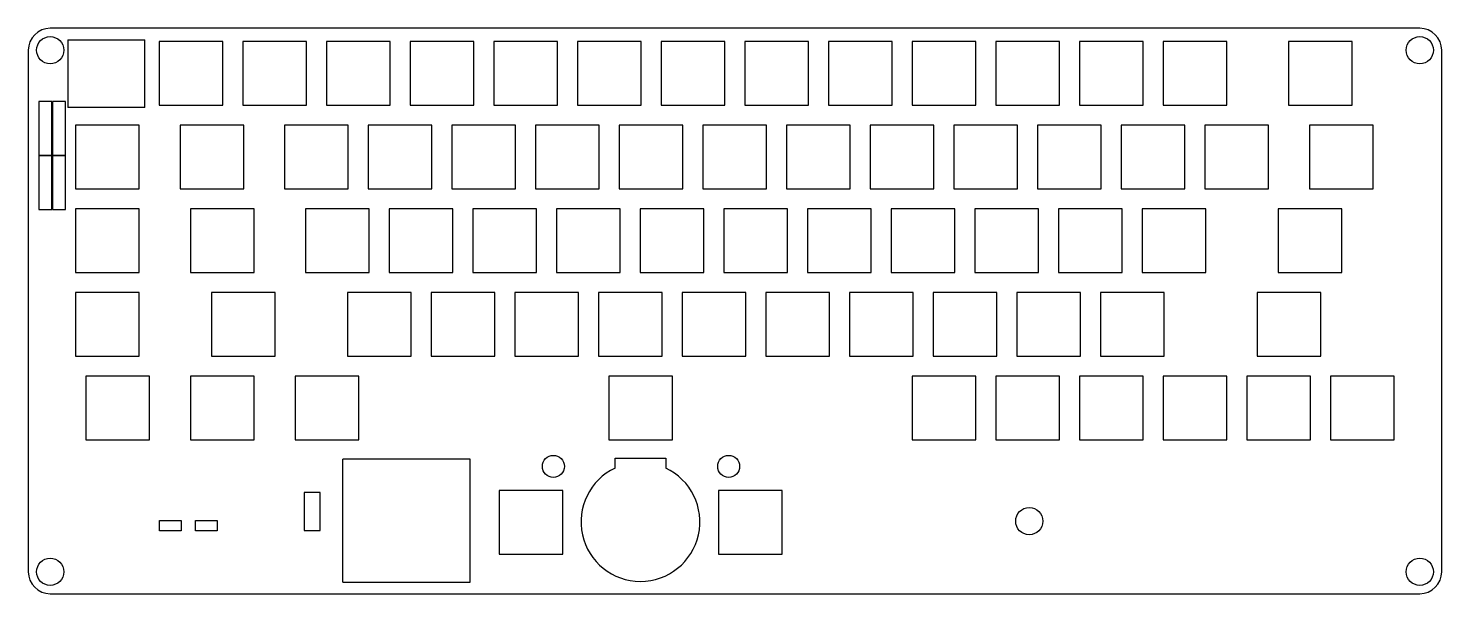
# Model space of a CAD drawing. Extents: x 64 to 386, y -179 to -51.
import ezdxf

# ---------------------------------------------------------------- set-up
doc = ezdxf.new("R2010")
doc.units = 0
doc.layers.add('BLACK', color=7, linetype='CONTINUOUS')

msp = doc.modelspace()

# ---------------------------------------------------------------- linework, layer by layer
at = {"layer": 'BLACK', "linetype": 'CONTINUOUS'}
for p, q in [((380.87, -50.51), (69.04, -50.51)), ((73.055, -53.12), (73.055, -68.52)), ((73.055, -53.12), (90.555, -53.12)), ((90.555, -68.52), (90.555, -53.12)), ((93.835, -53.55), (93.835, -68.05)), ((108.335, -53.55), (93.835, -53.55)), ((108.335, -68.05), (108.335, -53.55)), ((112.885, -53.55), (112.885, -68.05)), ((127.385, -53.55), (112.885, -53.55)), ((127.385, -68.05), (127.385, -53.55)), ((131.935, -53.55), (131.935, -68.05)), ((146.435, -53.55), (131.935, -53.55)), ((146.435, -68.05), (146.435, -53.55)), ((150.985, -53.55), (150.985, -68.05)), ((165.485, -53.55), (150.985, -53.55)), ((165.485, -68.05), (165.485, -53.55)), ((170.035, -53.55), (170.035, -68.05)), ((184.535, -53.55), (170.035, -53.55)), ((184.535, -68.05), (184.535, -53.55)), ((189.085, -53.55), (189.085, -68.05)), ((203.585, -53.55), (189.085, -53.55)), ((203.585, -68.05), (203.585, -53.55)), ((208.135, -53.55), (208.135, -68.05)), ((222.635, -53.55), (208.135, -53.55)), ((222.635, -68.05), (222.635, -53.55)), ((227.185, -53.55), (227.185, -68.05)), ((241.685, -53.55), (227.185, -53.55)), ((241.685, -68.05), (241.685, -53.55)), ((246.235, -53.55), (246.235, -68.05)), ((260.735, -53.55), (246.235, -53.55)), ((260.735, -68.05), (260.735, -53.55)), ((265.285, -53.55), (265.285, -68.05)), ((279.785, -53.55), (265.285, -53.55)), ((279.785, -68.05), (279.785, -53.55)), ((284.335, -53.55), (284.335, -68.05)), ((298.835, -53.55), (284.335, -53.55)), ((298.835, -68.05), (298.835, -53.55)), ((303.385, -53.55), (303.385, -68.05)), ((317.885, -53.55), (303.385, -53.55)), ((317.885, -68.05), (317.885, -53.55)), ((322.435, -53.55), (322.435, -68.05)), ((336.935, -53.55), (322.435, -53.55)), ((336.935, -68.05), (336.935, -53.55)), ((351.01, -53.55), (351.01, -68.05)), ((365.51, -53.55), (351.01, -53.55)), ((365.51, -68.05), (365.51, -53.55)), ((64.04, -55.51), (64.04, -174.26)), ((385.87, -174.26), (385.87, -55.51)), ((66.44, -67.2), (66.44, -79.46)), ((69.44, -67.2), (66.44, -67.2)), ((69.44, -79.46), (69.44, -67.2)), ((69.54, -67.2), (69.54, -79.46)), ((72.54, -67.2), (69.54, -67.2)), ((72.54, -79.46), (72.54, -67.2)), ((90.555, -68.52), (73.055, -68.52)), ((93.835, -68.05), (108.335, -68.05)), ((112.885, -68.05), (127.385, -68.05)), ((131.935, -68.05), (146.435, -68.05)), ((150.985, -68.05), (165.485, -68.05)), ((170.035, -68.05), (184.535, -68.05)), ((189.085, -68.05), (203.585, -68.05)), ((208.135, -68.05), (222.635, -68.05)), ((227.185, -68.05), (241.685, -68.05)), ((246.235, -68.05), (260.735, -68.05)), ((265.285, -68.05), (279.785, -68.05)), ((284.335, -68.05), (298.835, -68.05)), ((303.385, -68.05), (317.885, -68.05)), ((322.435, -68.05), (336.935, -68.05)), ((351.01, -68.05), (365.51, -68.05)), ((74.785, -72.6), (74.785, -87.1)), ((89.285, -72.6), (74.785, -72.6)), ((89.285, -87.1), (89.285, -72.6)), ((98.597, -72.6), (98.597, -87.1)), ((113.097, -72.6), (98.597, -72.6)), ((113.097, -87.1), (113.097, -72.6)), ((122.41, -72.6), (122.41, -87.1)), ((136.91, -72.6), (122.41, -72.6)), ((136.91, -87.1), (136.91, -72.6)), ((141.46, -72.6), (141.46, -87.1)), ((155.96, -72.6), (141.46, -72.6)), ((155.96, -87.1), (155.96, -72.6)), ((160.51, -72.6), (160.51, -87.1)), ((175.01, -72.6), (160.51, -72.6)), ((175.01, -87.1), (175.01, -72.6)), ((179.56, -72.6), (179.56, -87.1)), ((194.06, -72.6), (179.56, -72.6)), ((194.06, -87.1), (194.06, -72.6)), ((198.61, -72.6), (198.61, -87.1)), ((213.11, -72.6), (198.61, -72.6)), ((213.11, -87.1), (213.11, -72.6)), ((217.66, -72.6), (217.66, -87.1)), ((232.16, -72.6), (217.66, -72.6)), ((232.16, -87.1), (232.16, -72.6)), ((236.71, -72.6), (236.71, -87.1)), ((251.21, -72.6), (236.71, -72.6)), ((251.21, -87.1), (251.21, -72.6)), ((255.76, -72.6), (255.76, -87.1)), ((270.26, -72.6), (255.76, -72.6)), ((270.26, -87.1), (270.26, -72.6)), ((274.81, -72.6), (274.81, -87.1)), ((289.31, -72.6), (274.81, -72.6)), ((289.31, -87.1), (289.31, -72.6)), ((293.86, -72.6), (293.86, -87.1)), ((308.36, -72.6), (293.86, -72.6)), ((308.36, -87.1), (308.36, -72.6)), ((312.91, -72.6), (312.91, -87.1)), ((327.41, -72.6), (312.91, -72.6)), ((327.41, -87.1), (327.41, -72.6)), ((331.96, -72.6), (331.96, -87.1)), ((346.46, -72.6), (331.96, -72.6)), ((346.46, -87.1), (346.46, -72.6)), ((355.772, -72.6), (355.772, -87.1)), ((370.272, -72.6), (355.772, -72.6)), ((370.272, -87.1), (370.272, -72.6)), ((66.44, -79.46), (69.44, -79.46)), ((66.44, -79.5), (66.44, -91.76)), ((69.44, -79.5), (66.44, -79.5)), ((69.44, -91.76), (69.44, -79.5)), ((69.54, -79.46), (72.54, -79.46)), ((69.54, -79.5), (69.54, -91.76)), ((72.54, -79.5), (69.54, -79.5)), ((72.54, -91.76), (72.54, -79.5)), ((74.785, -87.1), (89.285, -87.1)), ((98.597, -87.1), (113.097, -87.1)), ((122.41, -87.1), (136.91, -87.1)), ((141.46, -87.1), (155.96, -87.1)), ((160.51, -87.1), (175.01, -87.1)), ((179.56, -87.1), (194.06, -87.1)), ((198.61, -87.1), (213.11, -87.1)), ((217.66, -87.1), (232.16, -87.1)), ((236.71, -87.1), (251.21, -87.1)), ((255.76, -87.1), (270.26, -87.1)), ((274.81, -87.1), (289.31, -87.1)), ((293.86, -87.1), (308.36, -87.1)), ((312.91, -87.1), (327.41, -87.1)), ((331.96, -87.1), (346.46, -87.1)), ((355.772, -87.1), (370.272, -87.1)), ((66.44, -91.76), (69.44, -91.76)), ((69.54, -91.76), (72.54, -91.76)), ((74.785, -91.65), (74.785, -106.15)), ((89.285, -91.65), (74.785, -91.65)), ((89.285, -106.15), (89.285, -91.65)), ((115.479, -91.65), (100.979, -91.65)), ((100.979, -91.65), (100.979, -106.15)), ((115.479, -106.15), (115.479, -91.65)), ((127.172, -91.65), (127.172, -106.15)), ((141.672, -91.65), (127.172, -91.65)), ((141.672, -106.15), (141.672, -91.65)), ((146.222, -91.65), (146.222, -106.15)), ((160.722, -91.65), (146.222, -91.65)), ((160.722, -106.15), (160.722, -91.65)), ((165.272, -91.65), (165.272, -106.15)), ((179.772, -91.65), (165.272, -91.65)), ((179.772, -106.15), (179.772, -91.65)), ((184.322, -91.65), (184.322, -106.15)), ((198.822, -91.65), (184.322, -91.65)), ((198.822, -106.15), (198.822, -91.65)), ((203.373, -91.65), (203.373, -106.15)), ((217.873, -91.65), (203.373, -91.65)), ((217.873, -106.15), (217.873, -91.65)), ((222.422, -91.65), (222.422, -106.15)), ((236.922, -91.65), (222.422, -91.65)), ((236.922, -106.15), (236.922, -91.65)), ((241.472, -91.65), (241.472, -106.15)), ((255.972, -91.65), (241.472, -91.65)), ((255.972, -106.15), (255.972, -91.65)), ((260.522, -91.65), (260.522, -106.15)), ((275.022, -91.65), (260.522, -91.65)), ((275.022, -106.15), (275.022, -91.65)), ((279.572, -91.65), (279.572, -106.15)), ((294.072, -91.65), (279.572, -91.65)), ((294.072, -106.15), (294.072, -91.65)), ((298.623, -91.65), (298.623, -106.15)), ((313.123, -91.65), (298.623, -91.65)), ((313.123, -106.15), (313.123, -91.65)), ((317.673, -91.65), (317.673, -106.15)), ((332.172, -91.65), (317.673, -91.65)), ((332.172, -106.15), (332.172, -91.65)), ((363.129, -91.65), (348.629, -91.65)), ((348.629, -91.65), (348.629, -106.15)), ((363.129, -106.15), (363.129, -91.65)), ((74.785, -106.15), (89.285, -106.15)), ((100.979, -106.15), (115.479, -106.15)), ((127.172, -106.15), (141.672, -106.15)), ((146.222, -106.15), (160.722, -106.15)), ((165.272, -106.15), (179.772, -106.15)), ((184.322, -106.15), (198.822, -106.15)), ((203.373, -106.15), (217.873, -106.15)), ((222.422, -106.15), (236.922, -106.15)), ((241.472, -106.15), (255.972, -106.15)), ((260.522, -106.15), (275.022, -106.15)), ((279.572, -106.15), (294.072, -106.15)), ((298.623, -106.15), (313.123, -106.15)), ((317.673, -106.15), (332.172, -106.15)), ((348.629, -106.15), (363.129, -106.15)), ((74.785, -110.7), (74.785, -125.2)), ((89.285, -110.7), (74.785, -110.7)), ((89.285, -125.2), (89.285, -110.7)), ((120.241, -110.7), (105.741, -110.7)), ((105.741, -110.7), (105.741, -125.2)), ((120.241, -125.2), (120.241, -110.7)), ((136.697, -110.7), (136.697, -125.2)), ((151.197, -110.7), (136.697, -110.7)), ((151.197, -125.2), (151.197, -110.7)), ((155.748, -110.7), (155.748, -125.2)), ((170.248, -110.7), (155.748, -110.7)), ((170.248, -125.2), (170.248, -110.7)), ((174.797, -110.7), (174.797, -125.2)), ((189.297, -110.7), (174.797, -110.7)), ((189.297, -125.2), (189.297, -110.7)), ((193.847, -110.7), (193.847, -125.2)), ((208.347, -110.7), (193.847, -110.7)), ((208.347, -125.2), (208.347, -110.7)), ((212.897, -110.7), (212.897, -125.2)), ((227.397, -110.7), (212.897, -110.7)), ((227.397, -125.2), (227.397, -110.7)), ((231.947, -110.7), (231.947, -125.2)), ((246.447, -110.7), (231.947, -110.7)), ((246.447, -125.2), (246.447, -110.7)), ((250.998, -110.7), (250.998, -125.2)), ((265.498, -110.7), (250.998, -110.7)), ((265.498, -125.2), (265.498, -110.7)), ((270.048, -110.7), (270.048, -125.2)), ((284.548, -110.7), (270.048, -110.7)), ((284.548, -125.2), (284.548, -110.7)), ((289.097, -110.7), (289.097, -125.2)), ((303.597, -110.7), (289.097, -110.7)), ((303.597, -125.2), (303.597, -110.7)), ((308.147, -110.7), (308.147, -125.2)), ((322.647, -110.7), (308.147, -110.7)), ((322.647, -125.2), (322.647, -110.7)), ((343.866, -110.7), (343.866, -125.2)), ((358.366, -110.7), (343.866, -110.7)), ((358.366, -125.2), (358.366, -110.7)), ((74.785, -125.2), (89.285, -125.2)), ((105.741, -125.2), (120.241, -125.2)), ((136.697, -125.2), (151.197, -125.2)), ((155.748, -125.2), (170.248, -125.2)), ((174.797, -125.2), (189.297, -125.2)), ((193.847, -125.2), (208.347, -125.2)), ((212.897, -125.2), (227.397, -125.2)), ((231.947, -125.2), (246.447, -125.2)), ((250.998, -125.2), (265.498, -125.2)), ((270.048, -125.2), (284.548, -125.2)), ((289.097, -125.2), (303.597, -125.2)), ((308.147, -125.2), (322.647, -125.2)), ((343.866, -125.2), (358.366, -125.2)), ((77.166, -129.75), (77.166, -144.25)), ((91.666, -129.75), (77.166, -129.75)), ((91.666, -144.25), (91.666, -129.75)), ((100.979, -129.75), (100.979, -144.25)), ((115.479, -129.75), (100.979, -129.75)), ((115.479, -144.25), (115.479, -129.75)), ((124.791, -129.75), (124.791, -144.25)), ((139.291, -129.75), (124.791, -129.75)), ((139.291, -144.25), (139.291, -129.75)), ((210.729, -129.75), (196.229, -129.75)), ((196.229, -129.75), (196.229, -144.25)), ((210.729, -144.25), (210.729, -129.75)), ((265.285, -129.75), (265.285, -144.25)), ((279.785, -129.75), (265.285, -129.75)), ((279.785, -144.25), (279.785, -129.75)), ((284.335, -129.75), (284.335, -144.25)), ((298.835, -129.75), (284.335, -129.75)), ((298.835, -144.25), (298.835, -129.75)), ((303.385, -129.75), (303.385, -144.25)), ((317.885, -129.75), (303.385, -129.75)), ((317.885, -144.25), (317.885, -129.75)), ((322.435, -129.75), (322.435, -144.25)), ((336.935, -129.75), (322.435, -129.75)), ((336.935, -144.25), (336.935, -129.75)), ((341.485, -129.75), (341.485, -144.25)), ((355.985, -129.75), (341.485, -129.75)), ((355.985, -144.25), (355.985, -129.75)), ((360.535, -129.75), (360.535, -144.25)), ((375.035, -129.75), (360.535, -129.75)), ((375.035, -144.25), (375.035, -129.75)), ((77.166, -144.25), (91.666, -144.25)), ((100.979, -144.25), (115.479, -144.25)), ((124.791, -144.25), (139.291, -144.25)), ((196.229, -144.25), (210.729, -144.25)), ((265.285, -144.25), (279.785, -144.25)), ((284.335, -144.25), (298.835, -144.25)), ((303.385, -144.25), (317.885, -144.25)), ((322.435, -144.25), (336.935, -144.25)), ((341.485, -144.25), (355.985, -144.25)), ((360.535, -144.25), (375.035, -144.25)), ((135.67, -176.63), (135.67, -148.63)), ((164.67, -148.63), (135.67, -148.63)), ((164.67, -176.63), (164.67, -148.63)), ((197.679, -150.65), (197.679, -148.4)), ((197.679, -148.4), (209.179, -148.4)), ((209.179, -148.4), (209.179, -150.65)), ((126.87, -156.22), (126.87, -164.87)), ((130.47, -156.22), (126.87, -156.22)), ((130.47, -164.87), (130.47, -156.22)), ((171.229, -155.75), (171.229, -170.25)), ((185.729, -155.75), (171.229, -155.75)), ((185.729, -170.25), (185.729, -155.75)), ((221.229, -155.75), (221.229, -170.25)), ((235.729, -155.75), (221.229, -155.75)), ((235.729, -170.25), (235.729, -155.75)), ((93.888, -164.91), (93.888, -162.61)), ((93.888, -162.61), (98.847, -162.61)), ((98.847, -162.61), (98.847, -164.91)), ((102.1, -164.91), (102.1, -162.61)), ((102.1, -162.61), (107.06, -162.61)), ((107.06, -162.61), (107.06, -164.91)), ((98.847, -164.91), (93.888, -164.91)), ((107.06, -164.91), (102.1, -164.91)), ((126.87, -164.87), (130.47, -164.87)), ((171.229, -170.25), (185.729, -170.25)), ((221.229, -170.25), (235.729, -170.25)), ((135.67, -176.63), (164.67, -176.63)), ((69.04, -179.26), (380.87, -179.26))]:
    msp.add_line(p, q, dxfattribs=at)
at = {"layer": 'BLACK'}
for centre, radius in [((69.04, -55.51), 3.1), ((380.87, -55.51), 3.1), ((183.6, -150.27), 2.5), ((223.51, -150.27), 2.5), ((291.96, -162.72), 3.1), ((69.04, -174.26), 3.1), ((380.87, -174.26), 3.1)]:
    msp.add_circle(centre, radius, dxfattribs=at)
for centre, radius, start, end in [((69.04, -55.51), 5, 90, 180), ((380.87, -55.51), 5, 0, 90), ((203.429, -162.903), 13.535, -244.86, 64.86), ((69.04, -174.26), 5, -180, -90), ((380.87, -174.26), 5, -90, 0)]:
    msp.add_arc(centre, radius, start, end, dxfattribs=at)

doc.saveas('drawing.dxf')
